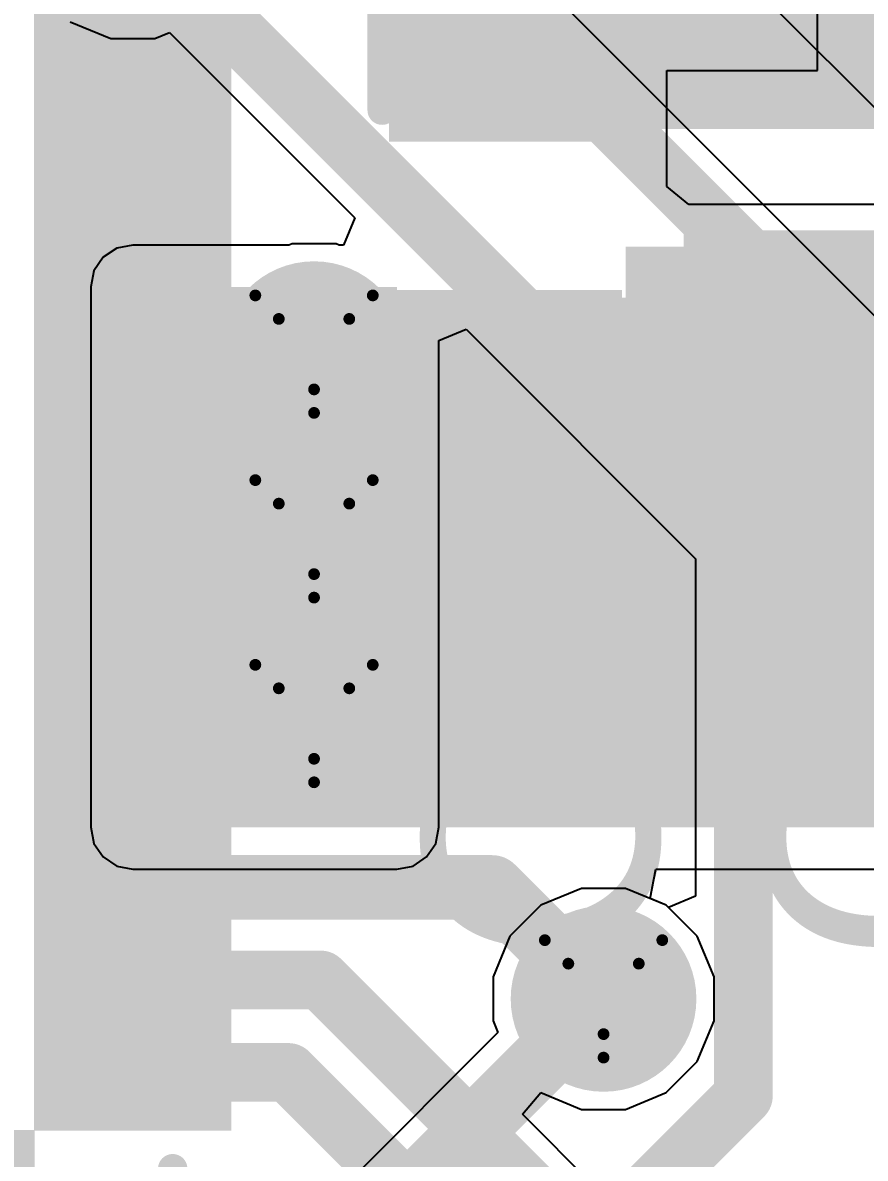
# Model space of a CAD drawing. Header units: millimetres. Extents: x -6 to 194, y -120 to 229.
# Drawn here: x 29.852 to 33.496, y 18.635 to 23.545 of the extents above; entities that cross this region are included whole.
import ezdxf

# ---------------------------------------------------------------- set-up
doc = ezdxf.new("R2010")
doc.units = ezdxf.units.MM
for name, color, linetype in [('BottomLayer', 5, 'Continuous'), ('BottomSolder', 6, 'Continuous'), ('DrillDrawing', 1, 'Continuous'), ('TopLayer', 1, 'Continuous'), ('TopOverlay', 2, 'Continuous'), ('TopPaste', 8, 'Continuous'), ('TopSolder', 216, 'Continuous'), ('ViaHoleLayer', 16, 'Continuous')]:
    doc.layers.add(name, color=color, linetype=linetype)
doc.styles.add('Arial', font='', dxfattribs={"height": 0.2})
doc.styles.get('Arial').set_extended_font_data('Arial')

# ---------------------------------------------------------------- blocks, each defined once
blk = doc.blocks.new('48_QFN__6_6___12')
at = {"layer": 'TopLayer'}
for points in [[(2.54999998, 2.35000292), (3.20000122, 2.35000292), (3.20000122, 2.05000352), (2.54999998, 2.05000352)], [(2.54999998, 1.95000118), (3.20000122, 1.95000118), (3.20000122, 1.65000178), (2.54999998, 1.65000178)], [(2.54999998, 1.55000198), (3.20000122, 1.55000198), (3.20000122, 1.25000258), (2.54999998, 1.25000258)], [(2.54999998, 1.15000024), (3.20000122, 1.15000024), (3.20000122, 0.8500008399999999), (2.54999998, 0.8500008399999999)], [(2.54999998, 0.75000104), (3.20000122, 0.75000104), (3.20000122, 0.4500016399999999), (2.54999998, 0.4500016399999999)], [(2.54999998, 0.35000184), (3.20000122, 0.35000184), (3.20000122, 0.05000244), (2.54999998, 0.05000244)], [(2.54999998, -0.04999736), (3.20000122, -0.04999736), (3.20000122, -0.34999676), (2.54999998, -0.34999676)], [(2.54999998, -0.4499991), (3.20000122, -0.4499991), (3.20000122, -0.7499985), (2.54999998, -0.7499985)], [(2.54999998, -0.8499983), (3.20000122, -0.8499983), (3.20000122, -1.1499977), (2.54999998, -1.1499977)], [(2.54999998, -1.2499975), (3.20000122, -1.2499975), (3.20000122, -1.5499969), (2.54999998, -1.5499969)], [(2.54999998, -1.64999924), (3.20000122, -1.64999924), (3.20000122, -1.94999864), (2.54999998, -1.94999864)], [(2.54999998, -2.04999844), (3.20000122, -2.04999844), (3.20000122, -2.34999784), (2.54999998, -2.34999784)]]:
    blk.add_hatch(color=1, dxfattribs=at).paths.add_polyline_path(points)
at = {"layer": 'TopPaste'}
for points in [[(2.54999998, 2.35000292), (3.20000122, 2.35000292), (3.20000122, 2.05000352), (2.54999998, 2.05000352)], [(2.54999998, 1.95000118), (3.20000122, 1.95000118), (3.20000122, 1.65000178), (2.54999998, 1.65000178)], [(2.54999998, 1.55000198), (3.20000122, 1.55000198), (3.20000122, 1.25000258), (2.54999998, 1.25000258)], [(2.54999998, 1.15000024), (3.20000122, 1.15000024), (3.20000122, 0.8500008399999999), (2.54999998, 0.8500008399999999)], [(2.54999998, 0.75000104), (3.20000122, 0.75000104), (3.20000122, 0.4500016399999999), (2.54999998, 0.4500016399999999)], [(2.54999998, 0.35000184), (3.20000122, 0.35000184), (3.20000122, 0.05000244), (2.54999998, 0.05000244)], [(2.54999998, -0.04999736), (3.20000122, -0.04999736), (3.20000122, -0.34999676), (2.54999998, -0.34999676)], [(2.54999998, -0.4499991), (3.20000122, -0.4499991), (3.20000122, -0.7499985), (2.54999998, -0.7499985)], [(2.54999998, -0.8499983), (3.20000122, -0.8499983), (3.20000122, -1.1499977), (2.54999998, -1.1499977)], [(2.54999998, -1.2499975), (3.20000122, -1.2499975), (3.20000122, -1.5499969), (2.54999998, -1.5499969)], [(2.54999998, -1.64999924), (3.20000122, -1.64999924), (3.20000122, -1.94999864), (2.54999998, -1.94999864)], [(2.54999998, -2.04999844), (3.20000122, -2.04999844), (3.20000122, -2.34999784), (2.54999998, -2.34999784)]]:
    blk.add_hatch(color=8, dxfattribs=at).paths.add_polyline_path(points)
at = {"layer": 'TopSolder'}
for points in [[(2.44839998, 2.45160292), (3.30160122, 2.45160292), (3.30160122, 1.94840352), (2.44839998, 1.94840352)], [(2.44839998, 2.05160118), (3.30160122, 2.05160118), (3.30160122, 1.54840178), (2.44839998, 1.54840178)], [(2.44839998, 1.65160198), (3.30160122, 1.65160198), (3.30160122, 1.14840258), (2.44839998, 1.14840258)], [(2.44839998, 1.25160024), (3.30160122, 1.25160024), (3.30160122, 0.74840084), (2.44839998, 0.74840084)], [(2.44839998, 0.8516010399999999), (3.30160122, 0.8516010399999999), (3.30160122, 0.34840164), (2.44839998, 0.34840164)], [(2.44839998, 0.45160184), (3.30160122, 0.45160184), (3.30160122, -0.05159756), (2.44839998, -0.05159756)], [(2.44839998, 0.05160264), (3.30160122, 0.05160264), (3.30160122, -0.45159676), (2.44839998, -0.45159676)], [(2.44839998, -0.3483991), (3.30160122, -0.3483991), (3.30160122, -0.8515985), (2.44839998, -0.8515985)], [(2.44839998, -0.7483983), (3.30160122, -0.7483983), (3.30160122, -1.2515977), (2.44839998, -1.2515977)], [(2.44839998, -1.1483975), (3.30160122, -1.1483975), (3.30160122, -1.6515969), (2.44839998, -1.6515969)], [(2.44839998, -1.54839924), (3.30160122, -1.54839924), (3.30160122, -2.05159864), (2.44839998, -2.05159864)], [(2.44839998, -1.94839844), (3.30160122, -1.94839844), (3.30160122, -2.45159784), (2.44839998, -2.45159784)], [(2.45159784, -2.4483949), (2.45159784, -3.30159614), (1.94839844, -3.30159614), (1.94839844, -2.4483949)]]:
    blk.add_hatch(color=216, dxfattribs=at).paths.add_polyline_path(points)
at = {"layer": 'TopOverlay', "const_width": 0.127}
blk.add_lwpolyline([(3.04799746, -3.04799492), (3.04799746, -2.61619492)], dxfattribs=at)
at = {"layer": 'TopOverlay', "const_width": 0.0635}
blk.add_lwpolyline([(3.01624746, -2.61619492, 1), (3.07974746, -2.61619492, 1)], format="xyb", close=True, dxfattribs=at)
blk = doc.blocks.new('C___0805_68')
at = {"layer": 'TopLayer'}
for points in [[(-1.524, 0.7619999999999999), (-0.508, 0.7619999999999999), (-0.508, -0.7619999999999999), (-1.524, -0.7619999999999999)], [(0.508, 0.7619999999999999), (1.524, 0.7619999999999999), (1.524, -0.7619999999999999), (0.508, -0.7619999999999999)]]:
    blk.add_hatch(color=1, dxfattribs=at).paths.add_polyline_path(points)
at = {"layer": 'TopPaste'}
for points in [[(-1.524, 0.7619999999999999), (-0.508, 0.7619999999999999), (-0.508, -0.7619999999999999), (-1.524, -0.7619999999999999)], [(0.508, 0.7619999999999999), (1.524, 0.7619999999999999), (1.524, -0.7619999999999999), (0.508, -0.7619999999999999)]]:
    blk.add_hatch(color=8, dxfattribs=at).paths.add_polyline_path(points)
at = {"layer": 'TopSolder'}
for points in [[(-1.59399986, 0.8319998599999999), (-0.4380001399999999, 0.8319998599999999), (-0.4380001399999999, -0.8319998599999999), (-1.59399986, -0.8319998599999999)], [(0.4380001399999999, 0.8319998599999999), (1.59399986, 0.8319998599999999), (1.59399986, -0.8319998599999999), (0.4380001399999999, -0.8319998599999999)]]:
    blk.add_hatch(color=216, dxfattribs=at).paths.add_polyline_path(points)
at = {"layer": 'TopOverlay', "const_width": 0.127}
for points in [[(-1.6256, -0.8636), (-1.6256, 0.8636)], [(-0.6096, 0.8636), (-1.6256, 0.8636)], [(1.6256, 0.8636), (0.6096, 0.8636)], [(1.6256, -0.8636), (1.6256, 0.8636)], [(-0.6096, -0.8636), (-1.6256, -0.8636)], [(1.6256, -0.8636), (0.6096, -0.8636)]]:
    blk.add_lwpolyline(points, dxfattribs=at)
at = {"layer": 'TopOverlay', "const_width": 0.0635}
for points in [[(-1.65735, 0.8636, 1), (-1.59385, 0.8636, 1)], [(-1.65735, 0.8636, 1), (-1.59385, 0.8636, 1)], [(-0.64135, 0.8636, 1), (-0.57785, 0.8636, 1)], [(0.57785, 0.8636, 1), (0.64135, 0.8636, 1)], [(1.59385, 0.8636, 1), (1.65735, 0.8636, 1)], [(1.59385, 0.8636, 1), (1.65735, 0.8636, 1)], [(-1.65735, -0.8636, 1), (-1.59385, -0.8636, 1)], [(-1.65735, -0.8636, 1), (-1.59385, -0.8636, 1)], [(-0.64135, -0.8636, 1), (-0.57785, -0.8636, 1)], [(0.57785, -0.8636, 1), (0.64135, -0.8636, 1)], [(1.59385, -0.8636, 1), (1.65735, -0.8636, 1)], [(1.59385, -0.8636, 1), (1.65735, -0.8636, 1)]]:
    blk.add_lwpolyline(points, format="xyb", close=True, dxfattribs=at)
blk = doc.blocks.new('C___0603_69')
at = {"layer": 'TopLayer'}
for points in [[(-0.3809999999999999, 0.4445), (-0.3809999999999999, -0.4445), (-1.143, -0.4445), (-1.143, 0.4445)], [(1.143, 0.4445), (1.143, -0.4445), (0.3809999999999999, -0.4445), (0.3809999999999999, 0.4445)]]:
    blk.add_hatch(color=1, dxfattribs=at).paths.add_polyline_path(points)
at = {"layer": 'TopPaste'}
for points in [[(-0.3809999999999999, 0.4445), (-0.3809999999999999, -0.4445), (-1.143, -0.4445), (-1.143, 0.4445)], [(1.143, 0.4445), (1.143, -0.4445), (0.3809999999999999, -0.4445), (0.3809999999999999, 0.4445)]]:
    blk.add_hatch(color=8, dxfattribs=at).paths.add_polyline_path(points)
at = {"layer": 'TopSolder'}
for points in [[(-0.3210001199999999, 0.50449988), (-0.3210001199999999, -0.50449988), (-1.20299988, -0.50449988), (-1.20299988, 0.50449988)], [(1.20299988, 0.50449988), (1.20299988, -0.50449988), (0.3210001199999999, -0.50449988), (0.3210001199999999, 0.50449988)]]:
    blk.add_hatch(color=216, dxfattribs=at).paths.add_polyline_path(points)
at = {"layer": 'TopOverlay', "const_width": 0.127}
for points in [[(-1.2446, 0.5334), (-0.4571999999999999, 0.5334)], [(-1.2446, 0.5334), (-1.2446, -0.5334)], [(0.4571999999999999, 0.5334), (1.2446, 0.5334)], [(1.2446, 0.5334), (1.2446, -0.5334)], [(-1.2446, -0.5334), (-0.4571999999999999, -0.5334)], [(0.4571999999999999, -0.5334), (1.2446, -0.5334)]]:
    blk.add_lwpolyline(points, dxfattribs=at)
at = {"layer": 'TopOverlay', "const_width": 0.0635}
for points in [[(-1.27635, 0.5334, 1), (-1.21285, 0.5334, 1)], [(-1.27635, 0.5334, 1), (-1.21285, 0.5334, 1)], [(-0.4889499999999999, 0.5334, 1), (-0.42545, 0.5334, 1)], [(0.42545, 0.5334, 1), (0.4889499999999999, 0.5334, 1)], [(1.21285, 0.5334, 1), (1.27635, 0.5334, 1)], [(1.21285, 0.5334, 1), (1.27635, 0.5334, 1)], [(-1.27635, -0.5334, 1), (-1.21285, -0.5334, 1)], [(-1.27635, -0.5334, 1), (-1.21285, -0.5334, 1)], [(-0.4889499999999999, -0.5334, 1), (-0.42545, -0.5334, 1)], [(0.42545, -0.5334, 1), (0.4889499999999999, -0.5334, 1)], [(1.21285, -0.5334, 1), (1.27635, -0.5334, 1)], [(1.21285, -0.5334, 1), (1.27635, -0.5334, 1)]]:
    blk.add_lwpolyline(points, format="xyb", close=True, dxfattribs=at)

msp = doc.modelspace()

# ---------------------------------------------------------------- hatches: boundary and pattern name
at = {"layer": 'BottomLayer'}
msp.add_hatch(color=5, dxfattribs=at).paths.add_polyline_path([(30.3276, 20.066), (31.4706, 20.066), (31.4706, 22.4028), (30.3276, 22.4028)])
h = msp.add_hatch(color=5, dxfattribs=at)
edge = h.paths.add_edge_path()
edge.add_arc((31.11195454, 22.11207414), 0.2999994, 0, 360)
h = msp.add_hatch(color=5, dxfattribs=at)
edge = h.paths.add_edge_path()
edge.add_arc((31.11195454, 21.3133305), 0.2999994, 0, 360)
h = msp.add_hatch(color=5, dxfattribs=at)
edge = h.paths.add_edge_path()
edge.add_arc((31.11195454, 20.51458686), 0.2999994, 0, 360)
h = msp.add_hatch(color=5, dxfattribs=at)
edge = h.paths.add_edge_path()
edge.add_arc((32.36415422, 19.3239898), 0.2999994, 0, 360)
at = {"layer": 'BottomSolder'}
h = msp.add_hatch(color=6, dxfattribs=at)
edge = h.paths.add_edge_path()
edge.add_arc((31.11195454, 22.11207414), 0.4015993999999999, 0, 360)
h = msp.add_hatch(color=6, dxfattribs=at)
edge = h.paths.add_edge_path()
edge.add_arc((31.11195454, 21.3133305), 0.4015993999999999, 0, 360)
h = msp.add_hatch(color=6, dxfattribs=at)
edge = h.paths.add_edge_path()
edge.add_arc((31.11195454, 20.51458686), 0.4015993999999999, 0, 360)
h = msp.add_hatch(color=6, dxfattribs=at)
edge = h.paths.add_edge_path()
edge.add_arc((32.36415422, 19.3239898), 0.4015993999999999, 0, 360)
at = {"layer": 'TopLayer'}
for points in [[(31.82767574, 23.09108412), (32.8886439, 23.09108412), (32.8886439, 28.4861), (31.82767574, 28.4861)], [(31.93992088, 23.08537166), (38.16292087999999, 23.08537166), (38.16292087999999, 26.61508774), (31.93992088, 26.61508774)], [(31.49542088, 23.09108412), (32.38442087999999, 23.09108412), (32.38442087999999, 23.85308412), (31.49542088, 23.85308412)], [(32.4600443, 20.45579856), (38.16291834, 20.45579856), (38.16291834, 22.57736912), (32.4600443, 22.57736912)], [(30.00259938, 20.066), (36.53731834, 20.066), (36.53731834, 22.35579476), (30.00259938, 22.35579476)]]:
    msp.add_hatch(color=1, dxfattribs=at).paths.add_polyline_path(points)
h = msp.add_hatch(color=1, dxfattribs=at)
edge = h.paths.add_edge_path()
edge.add_arc((31.11195454, 22.11207414), 0.2999994, 0, 360)
h = msp.add_hatch(color=1, dxfattribs=at)
edge = h.paths.add_edge_path()
edge.add_arc((31.11195454, 21.3133305), 0.2999994, 0, 360)
h = msp.add_hatch(color=1, dxfattribs=at)
edge = h.paths.add_edge_path()
edge.add_arc((31.11195454, 20.51458686), 0.2999994, 0, 360)
h = msp.add_hatch(color=1, dxfattribs=at)
edge = h.paths.add_edge_path()
edge.add_arc((32.36415422, 19.3239898), 0.2999994, 0, 360)
at = {"layer": 'TopSolder'}
h = msp.add_hatch(color=216, dxfattribs=at)
edge = h.paths.add_edge_path()
edge.add_arc((31.11195454, 22.11207414), 0.4015993999999999, 0, 360)
h = msp.add_hatch(color=216, dxfattribs=at)
edge = h.paths.add_edge_path()
edge.add_arc((31.11195454, 21.3133305), 0.4015993999999999, 0, 360)
h = msp.add_hatch(color=216, dxfattribs=at)
edge = h.paths.add_edge_path()
edge.add_arc((31.11195454, 20.51458686), 0.4015993999999999, 0, 360)
h = msp.add_hatch(color=216, dxfattribs=at)
edge = h.paths.add_edge_path()
edge.add_arc((32.36415422, 19.3239898), 0.4015993999999999, 0, 360)
at = {"layer": 'ViaHoleLayer'}
h = msp.add_hatch(color=16, dxfattribs=at)
edge = h.paths.add_edge_path()
edge.add_arc((31.11195454, 22.11207414), 0.1499997, 0, 360)
h = msp.add_hatch(color=16, dxfattribs=at)
edge = h.paths.add_edge_path()
edge.add_arc((31.11195454, 21.3133305), 0.1499997, 0, 360)
h = msp.add_hatch(color=16, dxfattribs=at)
edge = h.paths.add_edge_path()
edge.add_arc((31.11195454, 20.51458686), 0.1499997, 0, 360)
h = msp.add_hatch(color=16, dxfattribs=at)
edge = h.paths.add_edge_path()
edge.add_arc((32.36415422, 19.3239898), 0.1499997, 0, 360)

# ---------------------------------------------------------------- linework, layer by layer
at = {"layer": 'BottomLayer'}
for p, q in [((31.688532, 25.02624154), (36.01495971999999, 20.69981382)), ((35.95398448, 19.85993742), (31.53806494, 24.27585696)), ((30.05694776, 23.54962524), (30.23256082, 23.47688472)), ((30.23256082, 23.47688472), (30.42263918, 23.47688472)), ((30.42263918, 23.47688472), (30.48611124, 23.50317372)), ((30.48611124, 23.50317372), (31.28786986, 22.7014151)), ((31.28786986, 22.7014151), (31.23926696, 22.58408234)), ((31.01691536, 22.58987354), (31.0029352, 22.58408234)), ((31.20699372, 22.58987354), (31.01691536, 22.58987354)), ((31.22097388, 22.58408234), (31.20699372, 22.58987354)), ((30.25822752, 22.57028252), (30.19941382, 22.53098618)), ((30.3276, 22.58408234), (30.25822752, 22.57028252)), ((31.0029352, 22.58408234), (30.3276, 22.58408234)), ((31.23926696, 22.58408234), (31.22097388, 22.58408234)), ((30.19941382, 22.53098618), (30.16011748, 22.47217248)), ((30.16011748, 22.47217248), (30.14631766, 22.4028)), ((30.14631766, 22.4028), (30.14631766, 20.066)), ((31.65188234, 22.17146696), (31.7692151, 22.22006986)), ((31.7692151, 22.22006986), (32.76177344, 21.22751152)), ((31.65188234, 20.066), (31.65188234, 22.17146696)), ((32.76177344, 21.22751152), (32.76177344, 19.76801736)), ((30.14631766, 20.066), (30.16011748, 19.99662752)), ((31.63808252, 19.99662752), (31.65188234, 20.066)), ((30.16011748, 19.99662752), (30.19941382, 19.93781382)), ((31.59878618, 19.93781382), (31.63808252, 19.99662752)), ((30.19941382, 19.93781382), (30.25822752, 19.89851748)), ((30.25822752, 19.89851748), (30.3276, 19.88471766)), ((31.4706, 19.88471766), (31.53997248, 19.89851748)), ((31.53997248, 19.89851748), (31.59878618, 19.93781382)), ((30.3276, 19.88471766), (31.4706, 19.88471766)), ((32.26911504, 19.8017892), (32.09350198, 19.72904868)), ((32.4591934, 19.8017892), (32.26911504, 19.8017892)), ((32.63480645999999, 19.72904868), (32.4591934, 19.8017892)), ((32.76177344, 19.76801736), (32.64444068, 19.71941446)), ((32.09350198, 19.72904868), (31.95909534, 19.59464204)), ((32.64444068, 19.71941446), (32.63480645999999, 19.72904868)), ((31.95909534, 19.59464204), (31.88635482, 19.41902898)), ((31.88635482, 19.41902898), (31.88635482, 19.22895062)), ((31.88635482, 19.22895062), (31.90728188, 19.17842748)), ((31.90728188, 19.17842748), (31.25949044, 18.5306335))]:
    msp.add_line(p, q, dxfattribs=at)
for points, const_width in [([(31.76362202, 25.20752388), (36.1431459, 20.828)], 0.2032), ([(31.08655453999999, 24.4343682), (35.8681655, 19.65275724)], 0.254), ([(30.3276, 23.95468412), (32.96895361999999, 21.3133305)], 0.254), ([(32.96895361999999, 18.90457992), (32.96895361999999, 21.3133305)], 0.254), ([(31.35066882, 18.3105044), (32.36415422, 19.3239898)], 0.2794), ([(31.9811781, 17.9168044), (32.96895361999999, 18.90457992)], 0.254)]:
    msp.add_lwpolyline(points, dxfattribs=dict(at, const_width=const_width))
for points, const_width in [([(32.90545362, 21.3133305, 1), (33.03245362, 21.3133305, 1)], 0.127), ([(32.90545362, 21.3133305, 1), (33.03245362, 21.3133305, 1)], 0.127), ([(32.29430422, 19.3239898, 1), (32.43400422, 19.3239898, 1)], 0.1397), ([(32.90545362, 18.90457992, 1), (33.03245362, 18.90457992, 1)], 0.127), ([(32.90545362, 18.90457992, 1), (33.03245362, 18.90457992, 1)], 0.127)]:
    msp.add_lwpolyline(points, format="xyb", close=True, dxfattribs=dict(at, const_width=const_width))
at = {"layer": 'DrillDrawing', "const_width": 0.0508}
for points in [[(30.85795454, 22.36607414), (31.36595454, 22.36607414)], [(30.85795454, 22.36607414), (31.11195454, 21.85807414)], [(31.11195454, 21.85807414), (31.36595454, 22.36607414)], [(30.95955454, 22.26447414), (31.26435454, 22.26447414)], [(30.95955454, 22.26447414), (31.11195454, 21.95967414)], [(31.11195454, 21.95967414), (31.26435454, 22.26447414)], [(30.85795454, 21.5673305), (31.36595454, 21.5673305)], [(30.85795454, 21.5673305), (31.11195454, 21.0593305)], [(31.11195454, 21.0593305), (31.36595454, 21.5673305)], [(30.95955454, 21.4657305), (31.26435454, 21.4657305)], [(30.95955454, 21.4657305), (31.11195454, 21.1609305)], [(31.11195454, 21.1609305), (31.26435454, 21.4657305)], [(30.85795454, 20.76858686), (31.36595454, 20.76858686)], [(30.85795454, 20.76858686), (31.11195454, 20.26058686)], [(31.11195454, 20.26058686), (31.36595454, 20.76858686)], [(30.95955454, 20.66698686), (31.26435454, 20.66698686)], [(30.95955454, 20.66698686), (31.11195454, 20.36218686)], [(31.11195454, 20.36218686), (31.26435454, 20.66698686)], [(32.11015422, 19.5779898), (32.61815421999999, 19.5779898)], [(32.11015422, 19.5779898), (32.36415422, 19.0699898)], [(32.36415422, 19.0699898), (32.61815421999999, 19.5779898)], [(32.21175422, 19.4763898), (32.51655422, 19.4763898)], [(32.21175422, 19.4763898), (32.36415422, 19.1715898)], [(32.36415422, 19.1715898), (32.51655422, 19.4763898)]]:
    msp.add_lwpolyline(points, dxfattribs=at)
at = {"layer": 'DrillDrawing', "const_width": 0.0254}
for points in [[(30.84525454, 22.36607414, 1), (30.87065454, 22.36607414, 1)], [(30.84525454, 22.36607414, 1), (30.87065454, 22.36607414, 1)], [(31.35325454, 22.36607414, 1), (31.37865454, 22.36607414, 1)], [(31.35325454, 22.36607414, 1), (31.37865454, 22.36607414, 1)], [(30.94685454, 22.26447414, 1), (30.97225454, 22.26447414, 1)], [(30.94685454, 22.26447414, 1), (30.97225454, 22.26447414, 1)], [(31.25165454, 22.26447414, 1), (31.27705454, 22.26447414, 1)], [(31.25165454, 22.26447414, 1), (31.27705454, 22.26447414, 1)], [(31.09925454, 21.95967414, 1), (31.12465454, 21.95967414, 1)], [(31.09925454, 21.95967414, 1), (31.12465454, 21.95967414, 1)], [(31.09925454, 21.85807414, 1), (31.12465454, 21.85807414, 1)], [(31.09925454, 21.85807414, 1), (31.12465454, 21.85807414, 1)], [(30.84525454, 21.5673305, 1), (30.87065454, 21.5673305, 1)], [(30.84525454, 21.5673305, 1), (30.87065454, 21.5673305, 1)], [(31.35325454, 21.5673305, 1), (31.37865454, 21.5673305, 1)], [(31.35325454, 21.5673305, 1), (31.37865454, 21.5673305, 1)], [(30.94685454, 21.4657305, 1), (30.97225454, 21.4657305, 1)], [(30.94685454, 21.4657305, 1), (30.97225454, 21.4657305, 1)], [(31.25165454, 21.4657305, 1), (31.27705454, 21.4657305, 1)], [(31.25165454, 21.4657305, 1), (31.27705454, 21.4657305, 1)], [(31.09925454, 21.1609305, 1), (31.12465454, 21.1609305, 1)], [(31.09925454, 21.1609305, 1), (31.12465454, 21.1609305, 1)], [(31.09925454, 21.0593305, 1), (31.12465454, 21.0593305, 1)], [(31.09925454, 21.0593305, 1), (31.12465454, 21.0593305, 1)], [(30.84525454, 20.76858686, 1), (30.87065454, 20.76858686, 1)], [(30.84525454, 20.76858686, 1), (30.87065454, 20.76858686, 1)], [(31.35325454, 20.76858686, 1), (31.37865454, 20.76858686, 1)], [(31.35325454, 20.76858686, 1), (31.37865454, 20.76858686, 1)], [(30.94685454, 20.66698686, 1), (30.97225454, 20.66698686, 1)], [(30.94685454, 20.66698686, 1), (30.97225454, 20.66698686, 1)], [(31.25165454, 20.66698686, 1), (31.27705454, 20.66698686, 1)], [(31.25165454, 20.66698686, 1), (31.27705454, 20.66698686, 1)], [(31.09925454, 20.36218686, 1), (31.12465454, 20.36218686, 1)], [(31.09925454, 20.36218686, 1), (31.12465454, 20.36218686, 1)], [(31.09925454, 20.26058686, 1), (31.12465454, 20.26058686, 1)], [(31.09925454, 20.26058686, 1), (31.12465454, 20.26058686, 1)], [(32.09745422, 19.5779898, 1), (32.12285422, 19.5779898, 1)], [(32.09745422, 19.5779898, 1), (32.12285422, 19.5779898, 1)], [(32.60545422, 19.5779898, 1), (32.63085422, 19.5779898, 1)], [(32.60545422, 19.5779898, 1), (32.63085422, 19.5779898, 1)], [(32.19905421999999, 19.4763898, 1), (32.22445422, 19.4763898, 1)], [(32.19905421999999, 19.4763898, 1), (32.22445422, 19.4763898, 1)], [(32.50385421999999, 19.4763898, 1), (32.52925422, 19.4763898, 1)], [(32.50385421999999, 19.4763898, 1), (32.52925422, 19.4763898, 1)], [(32.35145421999999, 19.1715898, 1), (32.37685422, 19.1715898, 1)], [(32.35145421999999, 19.1715898, 1), (32.37685422, 19.1715898, 1)], [(32.35145421999999, 19.0699898, 1), (32.37685422, 19.0699898, 1)], [(32.35145421999999, 19.0699898, 1), (32.37685422, 19.0699898, 1)]]:
    msp.add_lwpolyline(points, format="xyb", close=True, dxfattribs=at)
at = {"layer": 'TopLayer'}
for p, q in [((33.2889352, 23.33937166), (33.2889352, 24.10137674)), ((32.63842088, 22.83708666), (32.63842088, 23.33937166)), ((32.63842088, 23.33937166), (33.2889352, 23.33937166)), ((32.73293428, 22.758654), (32.63842088, 22.83708666)), ((38.16292087999999, 22.758654), (32.73293428, 22.758654)), ((32.565594, 19.75771766), (32.59085683999999, 19.88471766)), ((32.59085683999999, 19.88471766), (34.30700276, 19.88471766)), ((32.63480645999999, 19.72904868), (32.565594, 19.75771766)), ((32.76921309999999, 19.59464204), (32.63480645999999, 19.72904868)), ((32.84195362, 19.41902898), (32.76921309999999, 19.59464204)), ((32.84195362, 19.22895062), (32.84195362, 19.41902898)), ((32.76921309999999, 19.05333756), (32.84195362, 19.22895062)), ((32.63480645999999, 18.91893092), (32.76921309999999, 19.05333756)), ((32.0140711, 18.82483154), (32.09350452, 18.91893092)), ((32.09350452, 18.91893092), (32.26911504, 18.8461904)), ((32.4591934, 18.8461904), (32.63480645999999, 18.91893092)), ((41.41054963999999, 9.428353), (32.0140711, 18.82483154)), ((32.26911504, 18.8461904), (32.4591934, 18.8461904))]:
    msp.add_line(p, q, dxfattribs=at)
for points, const_width in [([(30.3276, 23.40580028), (30.3276, 23.95468412)], 0.254), ([(30.3276, 19.80579986), (31.88234416, 19.80579986)], 0.2794), ([(31.88234416, 19.80579986), (32.36415422, 19.3239898)], 0.2794), ([(30.3276, 19.40579812), (31.14010536, 19.40579812)], 0.254), ([(31.14010536, 19.40579812), (41.55430347999999, 8.991599999999998)], 0.254), ([(30.3276, 19.00579892), (30.32760254, 19.00579638)], 0.254), ([(30.32760254, 19.00579638), (31.00129182, 19.00579638)], 0.254), ([(31.00129182, 19.00579638), (41.92763776, 8.079450439999999)], 0.254)]:
    msp.add_lwpolyline(points, dxfattribs=dict(at, const_width=const_width))
for points, const_width in [([(30.2641, 23.40580028, 1), (30.39109999999999, 23.40580028, 1)], 0.127), ([(30.25775, 19.80579986, 1), (30.39745, 19.80579986, 1)], 0.1397), ([(31.81249416, 19.80579986, 1), (31.95219416, 19.80579986, 1)], 0.1397), ([(31.81249416, 19.80579986, 1), (31.95219416, 19.80579986, 1)], 0.1397), ([(30.2641, 19.40579812, 1), (30.39109999999999, 19.40579812, 1)], 0.127), ([(31.07660535999999, 19.40579812, 1), (31.20360536, 19.40579812, 1)], 0.127), ([(31.07660535999999, 19.40579812, 1), (31.20360536, 19.40579812, 1)], 0.127), ([(32.29430422, 19.3239898, 1), (32.43400422, 19.3239898, 1)], 0.1397), ([(30.2641, 19.00579892, 1), (30.39109999999999, 19.00579892, 1)], 0.127), ([(30.26410254, 19.00579638, 1), (30.39110254, 19.00579638, 1)], 0.127), ([(30.26410254, 19.00579638, 1), (30.39110254, 19.00579638, 1)], 0.127), ([(30.93779182, 19.00579638, 1), (31.06479182, 19.00579638, 1)], 0.127), ([(30.93779182, 19.00579638, 1), (31.06479182, 19.00579638, 1)], 0.127)]:
    msp.add_lwpolyline(points, format="xyb", close=True, dxfattribs=dict(at, const_width=const_width))

# ---------------------------------------------------------------- block references
for name, p, rotation in [('C___0805_68', (33.5429352, 23.08537166), 270), ('C___0603_69', (31.93992088, 22.71008412), 90)]:
    msp.add_blockref(name, p, dxfattribs=dict(rotation=rotation))
msp.add_blockref('48_QFN__6_6___12', (27.4525994, 21.20579706))

# ---------------------------------------------------------------- texts
at = {"layer": 'TopOverlay', "style": 'Arial'}
for s, p in [('C7', (32.60015578, 19.47609262)), ('C8', (34.07334308, 19.47610532))]:
    msp.add_text(s, height=1.016, rotation=90, dxfattribs=at).set_placement(p)

doc.saveas('drawing.dxf')
